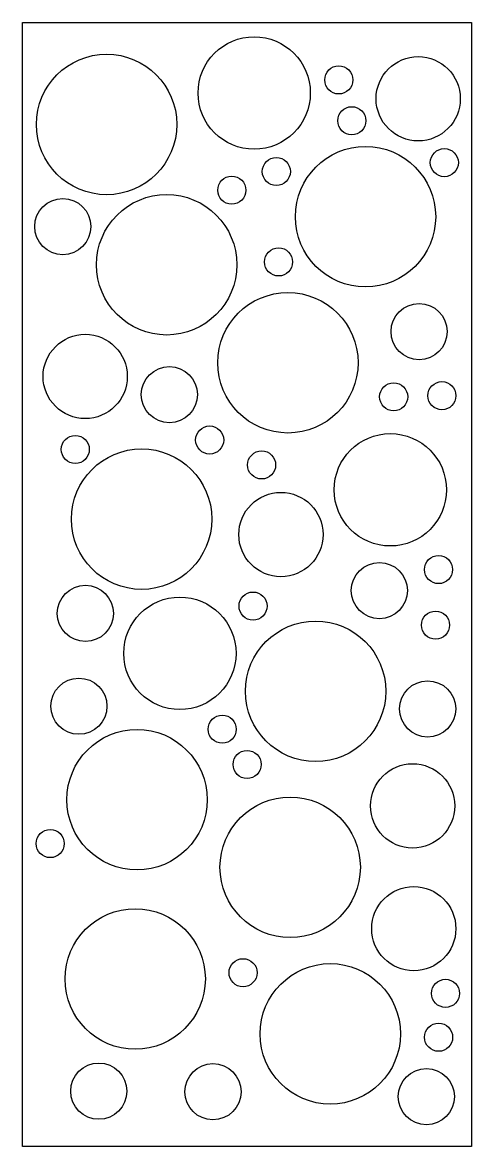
# Model space of a CAD drawing. Header units: millimetres. Extents: x 10 to 810, y 113 to 2113.
import ezdxf

# ---------------------------------------------------------------- set-up
doc = ezdxf.new("R2010")
doc.units = ezdxf.units.MM

msp = doc.modelspace()

# ---------------------------------------------------------------- linework, layer by layer
at = {"color": 7}
msp.add_lwpolyline([(10, 2113.1), (810, 2113.1), (810, 113.1), (10, 113.1)], close=True, dxfattribs=at)
for centre, radius in [((422.8, 1987.6), 100), ((159.9, 1931.6), 125), ((715, 1977.3), 75), ((573.5, 2010.9), 25), ((596.7, 1938.2), 25), ((621.1, 1767.5), 125), ((761.5, 1863.7), 25), ((462.3, 1847.9), 25), ((382.9, 1814.7), 25), ((266.9, 1682), 125), ((81.8, 1749.9), 50), ((466.2, 1687), 25), ((482.8, 1507.6), 125), ((716.6, 1563), 50), ((121.8, 1483.2), 75), ((271.7, 1450.9), 50), ((671.3, 1447), 25), ((757.2, 1449), 25), ((343.5, 1370.1), 25), ((665.3, 1281.6), 100), ((104.1, 1353.4), 25), ((222.3, 1229.4), 125), ((436, 1325.8), 25), ((470.4, 1202), 75), ((751.2, 1139.6), 25), ((645.8, 1102.2), 50), ((122.1, 1061.6), 50), ((290.5, 990.6), 100), ((420.8, 1074.7), 25), ((745.8, 1040.8), 25), ((532.2, 923.1), 125), ((110.6, 896.5), 50), ((731.8, 891.7), 50), ((365.9, 855.6), 25), ((214.1, 730.2), 125), ((410.2, 792.9), 25), ((705, 719.2), 75), ((486.9, 609.9), 125), ((59.4, 652.1), 25), ((707.1, 500.7), 75), ((210.8, 411.2), 125), ((403, 422.3), 25), ((558.4, 313.5), 125), ((763.6, 385.6), 25), ((751.3, 307.5), 25), ((146, 211.6), 50), ((349.4, 210.5), 50), ((729.5, 201.8), 50)]:
    msp.add_circle(centre, radius, dxfattribs=at)

doc.saveas('drawing.dxf')
